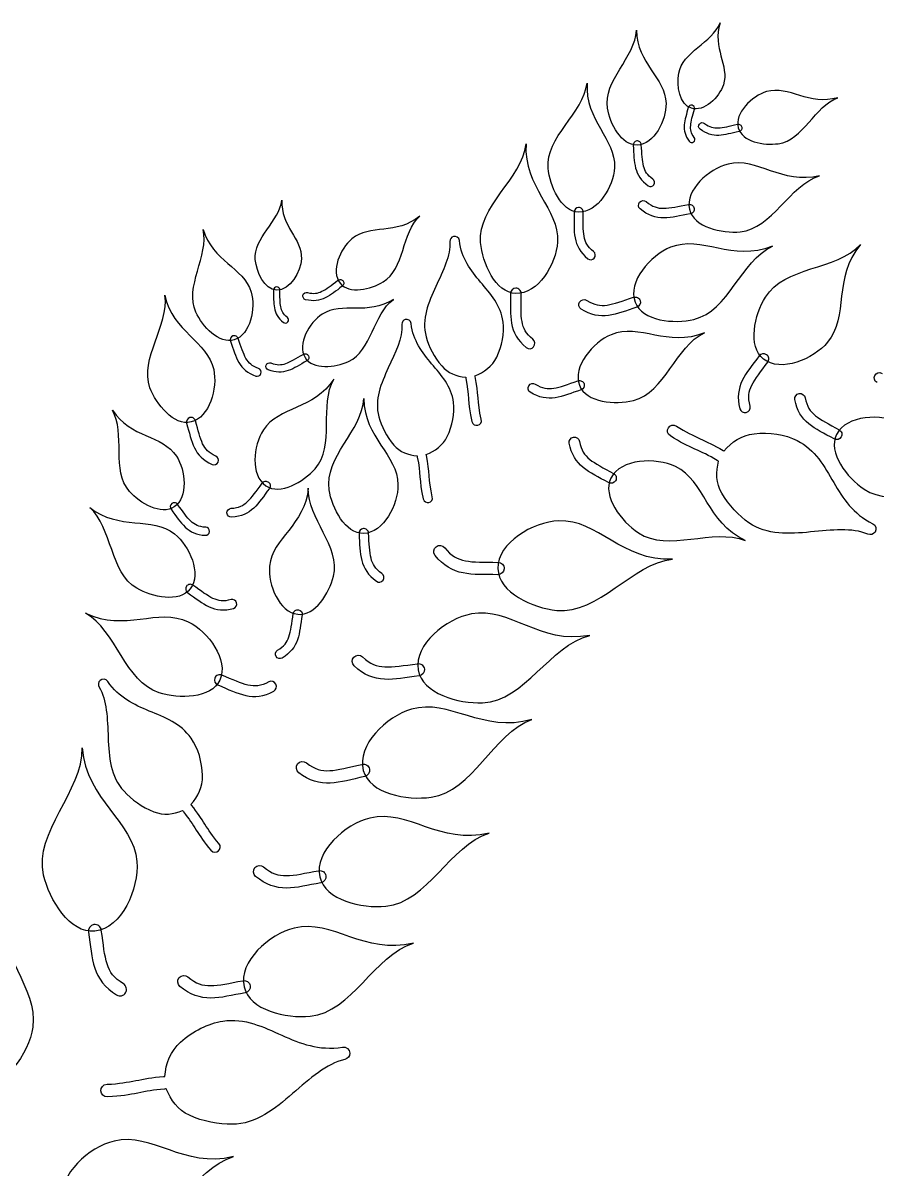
# Model space of a CAD drawing. Extents: x 5.1 to 86.3, y 5.1 to 86.3.
# Drawn here: x 56.97 to 63.67, y 64.34 to 73.33 of the extents above; entities that cross this region are included whole.
import ezdxf

# ---------------------------------------------------------------- set-up
doc = ezdxf.new("R2010")
doc.units = 0
doc.layers.add('View004', color=7, linetype='CONTINUOUS')

msp = doc.modelspace()

# ---------------------------------------------------------------- linework, layer by layer
at = {"layer": 'View004', "color": 1}
for p, q in [((62.211437, 72.656977), (62.211437, 72.656977)), ((62.21746, 72.681583), (62.21746, 72.681583)), ((62.578732, 72.503924), (62.578732, 72.503924)), ((62.607382, 72.510004), (62.607382, 72.510004)), ((61.784315, 72.40068), (61.784315, 72.40068)), ((61.78725, 72.368536), (61.78725, 72.368536)), ((61.327678, 71.879032), (61.327678, 71.879032)), ((61.328394, 71.842667), (61.328394, 71.842667)), ((62.196641, 71.865844), (62.196641, 71.865844)), ((62.233897, 71.872144), (62.233897, 71.872144)), ((60.346882, 71.651383), (60.346883, 71.651397)), ((59.458957, 71.284878), (59.458957, 71.284878)), ((59.48284, 71.301832), (59.48284, 71.301832)), ((58.961512, 71.257198), (58.961512, 71.257198)), ((58.962225, 71.231876), (58.962225, 71.231876)), ((60.835204, 71.246901), (60.835204, 71.246901)), ((60.835885, 71.204731), (60.835885, 71.204731)), ((61.771142, 71.136323), (61.771142, 71.136323)), ((61.810894, 71.148756), (61.810894, 71.148756)), ((59.969692, 71.000405), (59.969704, 71.000448)), ((58.618291, 70.871554), (58.618291, 70.871554)), ((58.629639, 70.841337), (58.629639, 70.841337)), ((59.183804, 70.702371), (59.183804, 70.702371)), ((59.209922, 70.716588), (59.209922, 70.716588)), ((62.7767, 70.690764), (62.7767, 70.690764)), ((62.801156, 70.725125), (62.801156, 70.725125)), ((61.334703, 70.484719), (61.334703, 70.484719)), ((61.370922, 70.496496), (61.370922, 70.496496)), ((58.280058, 70.232135), (58.280058, 70.232135)), ((58.290385, 70.19726), (58.290385, 70.19726)), ((63.349948, 70.100417), (63.349948, 70.100417)), ((63.386082, 70.079699), (63.386082, 70.079699)), ((61.581689, 69.757863), (61.581689, 69.757863)), ((58.876044, 69.697236), (58.876044, 69.697236)), ((58.897631, 69.725498), (58.897631, 69.725498)), ((61.617822, 69.737145), (61.617822, 69.737145)), ((58.139807, 69.55765), (58.139807, 69.55765)), ((58.159431, 69.532023), (58.159431, 69.532023)), ((59.641006, 69.361138), (59.641006, 69.361138)), ((59.644184, 69.323362), (59.644184, 69.323362)), ((63.650912, 69.333584), (63.650955, 69.3336)), ((60.695216, 69.048556), (60.695216, 69.048556)), ((60.744392, 69.047025), (60.744392, 69.047025)), ((58.254035, 68.908913), (58.254035, 68.908913)), ((58.284104, 68.88845), (58.284104, 68.88845)), ((59.126347, 68.689116), (59.126347, 68.689116)), ((59.13231, 68.724175), (59.13231, 68.724175)), ((60.070664, 68.254018), (60.070664, 68.254018)), ((60.119546, 68.259595), (60.119546, 68.259595)), ((57.577093, 68.169994), (57.577109, 68.170023)), ((58.476907, 68.189324), (58.476907, 68.189324)), ((58.516093, 68.17373), (58.516093, 68.17373)), ((59.640507, 67.465383), (59.640507, 67.465383)), ((59.688964, 67.475666), (59.688964, 67.475666)), ((59.299297, 66.631415), (59.299297, 66.631415)), ((59.347808, 66.639618), (59.347808, 66.639618)), ((57.529274, 66.25583), (57.529274, 66.25583)), ((57.537181, 66.204759), (57.537181, 66.204759)), ((58.705851, 65.768828), (58.705851, 65.768828)), ((58.754361, 65.77703), (58.754361, 65.77703)), ((59.533926, 65.247884), (59.533909, 65.247939))]:
    msp.add_line(p, q, dxfattribs=at)
for points in [[(61.553963, 72.658525), (61.519309, 72.872717), (61.771719, 73.055774), (61.781234, 73.268491)], [(61.781234, 73.268491), (61.785041, 73.006856), (62.009503, 72.897044), (62.013148, 72.69542)], [(62.112282, 72.931732), (62.141213, 73.099548), (62.37526, 73.17101), (62.436598, 73.326461)], [(62.436598, 73.326461), (62.372666, 73.131303), (62.511243, 72.992529), (62.462504, 72.841953)], [(62.211437, 72.656977), (62.118269, 72.685261), (62.095739, 72.835781), (62.112282, 72.931732)], [(61.089481, 72.187356), (61.067739, 72.43089), (61.366155, 72.616365), (61.393941, 72.854692)], [(61.393941, 72.854692), (61.377198, 72.56031), (61.620668, 72.418848), (61.608566, 72.191931)], [(62.462504, 72.841953), (62.430494, 72.743054), (62.310904, 72.62678), (62.211437, 72.656977)], [(63.360457, 72.740161), (63.132641, 72.673266), (62.977232, 72.838375), (62.801479, 72.787441)], [(62.801479, 72.787441), (62.686044, 72.753989), (62.547396, 72.619951), (62.578732, 72.503924)], [(62.892693, 72.379505), (63.087659, 72.406932), (63.178619, 72.674842), (63.360457, 72.740161)], [(61.78725, 72.368536), (61.663273, 72.364024), (61.573776, 72.536058), (61.553963, 72.658525)], [(62.013148, 72.69542), (62.015544, 72.562993), (61.91961, 72.373353), (61.78725, 72.368536)], [(62.187295, 72.663368), (62.173688, 72.610864), (62.159439, 72.568744), (62.156227, 72.52641)], [(62.21746, 72.681583), (62.204105, 72.68485), (62.190622, 72.676708), (62.187295, 72.663368)], [(62.206252, 72.522436), (62.2088, 72.555804), (62.221448, 72.596673), (62.235461, 72.650712)], [(62.232963, 72.669939), (62.229574, 72.67575), (62.223985, 72.679948), (62.21746, 72.681583)], [(62.235461, 72.650712), (62.237252, 72.657196), (62.236351, 72.664128), (62.232963, 72.669939)], [(62.279529, 72.493235), (62.266906, 72.503), (62.264588, 72.521149), (62.274354, 72.533773)], [(62.274354, 72.533773), (62.284119, 72.546396), (62.302268, 72.548713), (62.314892, 72.538948)], [(62.314892, 72.538948), (62.354533, 72.508176), (62.38442, 72.500986), (62.423069, 72.502748)], [(62.423069, 72.502748), (62.46172, 72.504498), (62.509401, 72.517652), (62.572352, 72.531911)], [(62.572352, 72.531911), (62.579909, 72.533749), (62.587888, 72.532459), (62.594481, 72.528336)], [(62.594481, 72.528336), (62.601075, 72.524212), (62.605726, 72.517603), (62.607382, 72.510004)], [(62.156227, 72.52641), (62.152979, 72.484087), (62.162962, 72.441499), (62.194184, 72.398599)], [(62.234651, 72.427947), (62.209109, 72.463041), (62.203694, 72.489071), (62.206252, 72.522436)], [(62.425871, 72.444796), (62.376845, 72.442557), (62.327987, 72.455618), (62.279529, 72.493235)], [(62.585253, 72.475797), (62.524092, 72.461952), (62.474908, 72.446992), (62.425871, 72.444796)], [(62.578732, 72.503924), (62.608083, 72.395246), (62.781219, 72.363823), (62.892693, 72.379505)], [(62.607382, 72.510004), (62.61068, 72.494454), (62.600788, 72.479164), (62.585253, 72.475797)], [(60.560274, 71.605396), (60.536066, 71.887874), (60.882855, 72.10171), (60.916056, 72.377946)], [(60.916056, 72.377946), (60.89543, 72.036667), (61.177161, 71.871634), (61.162193, 71.608564)], [(61.784315, 72.40068), (61.76687, 72.399085), (61.753996, 72.383689), (61.755514, 72.366237)], [(61.755514, 72.366237), (61.760867, 72.297336), (61.761144, 72.240682), (61.77481, 72.188341)], [(61.807818, 72.393071), (61.801328, 72.398669), (61.792854, 72.401412), (61.784315, 72.40068)], [(61.818793, 72.370939), (61.818265, 72.379493), (61.814308, 72.387473), (61.807818, 72.393071)], [(61.836733, 72.204275), (61.825982, 72.245536), (61.824293, 72.30002), (61.818793, 72.370939)], [(62.194184, 72.398599), (62.202288, 72.387425), (62.217917, 72.384936), (62.229091, 72.39304)], [(62.229091, 72.39304), (62.240266, 72.401144), (62.242755, 72.416772), (62.234651, 72.427947)], [(63.216936, 72.128411), (62.919699, 72.054406), (62.728238, 72.275564), (62.498965, 72.21934)], [(61.328394, 71.842667), (61.188682, 71.847556), (61.101911, 72.048112), (61.089481, 72.187356)], [(61.608566, 72.191931), (61.600619, 72.042892), (61.477553, 71.837447), (61.328394, 71.842667)], [(61.77481, 72.188341), (61.788428, 72.135999), (61.818098, 72.088819), (61.873489, 72.05006)], [(61.910093, 72.102185), (61.86478, 72.133891), (61.847472, 72.163012), (61.836733, 72.204275)], [(62.498965, 72.21934), (62.348378, 72.182414), (62.162474, 72.01708), (62.196641, 71.865844)], [(61.917853, 72.057821), (61.927961, 72.072215), (61.924486, 72.092077), (61.910093, 72.102185)], [(62.594654, 71.688628), (62.847431, 71.713521), (62.979049, 72.053972), (63.216936, 72.128411)], [(61.873489, 72.05006), (61.887883, 72.039953), (61.907745, 72.043427), (61.917853, 72.057821)], [(58.793805, 71.470532), (58.77723, 71.640015), (58.983973, 71.770944), (59.001923, 71.937093)], [(59.001923, 71.937093), (58.991994, 71.73197), (59.162392, 71.63488), (59.155298, 71.476771)], [(61.810403, 71.868116), (61.794655, 71.88138), (61.792642, 71.904899), (61.805906, 71.920646)], [(61.805906, 71.920646), (61.819171, 71.936394), (61.842689, 71.938407), (61.858437, 71.925143)], [(61.858437, 71.925143), (61.907882, 71.883352), (61.94602, 71.872481), (61.995932, 71.872678)], [(61.995932, 71.872678), (62.045846, 71.872861), (62.108012, 71.887258), (62.189919, 71.902261)], [(62.189919, 71.902261), (62.199758, 71.904223), (62.209973, 71.902134), (62.218251, 71.896465)], [(60.082667, 71.812028), (59.900127, 71.660193), (59.691943, 71.750041), (59.550852, 71.633523)], [(59.796512, 71.295317), (59.964569, 71.397887), (59.941701, 71.679892), (60.082667, 71.812028)], [(61.292538, 71.842632), (61.293019, 71.764759), (61.288779, 71.701057), (61.299934, 71.641129)], [(61.327678, 71.879032), (61.307942, 71.878641), (61.292234, 71.86237), (61.292538, 71.842632)], [(61.353484, 71.868591), (61.346639, 71.875405), (61.337335, 71.879169), (61.327678, 71.879032)], [(61.364041, 71.842833), (61.364135, 71.852491), (61.360328, 71.861778), (61.353484, 71.868591)], [(61.370815, 71.654062), (61.362046, 71.701304), (61.364525, 71.762679), (61.364041, 71.842833)], [(61.996435, 71.797829), (61.933122, 71.797574), (61.870846, 71.81703), (61.810403, 71.868116)], [(62.203538, 71.829239), (62.12396, 71.814674), (62.05976, 71.79803), (61.996435, 71.797829)], [(62.196641, 71.865844), (62.228643, 71.724186), (62.450125, 71.674394), (62.594654, 71.688628)], [(62.233897, 71.872144), (62.237313, 71.851923), (62.223743, 71.832745), (62.203538, 71.829239)], [(62.218251, 71.896465), (62.226529, 71.890796), (62.23217, 71.882027), (62.233897, 71.872144)], [(58.327845, 71.059138), (58.237669, 71.256489), (58.432546, 71.49989), (58.385351, 71.707523)], [(58.385351, 71.707523), (58.458355, 71.456251), (58.703892, 71.409847), (58.760837, 71.216397)], [(59.550852, 71.633523), (59.458182, 71.556995), (59.384137, 71.378932), (59.458957, 71.284878)], [(60.346883, 71.651397), (60.329593, 71.646837), (60.317935, 71.630649), (60.319136, 71.612796)], [(60.393287, 71.619775), (60.390551, 71.642179), (60.368709, 71.657045), (60.346882, 71.651383)], [(61.299934, 71.641129), (61.311034, 71.581202), (61.340593, 71.525788), (61.399738, 71.477774)], [(61.445068, 71.53342), (61.396684, 71.572698), (61.37957, 71.606821), (61.370815, 71.654062)], [(62.846396, 71.575171), (62.532777, 71.450041), (62.290697, 71.663058), (62.04866, 71.567477)], [(60.319136, 71.612796), (60.326204, 71.502388), (60.26722, 71.383936), (60.209461, 71.25978)], [(60.559736, 71.293926), (60.483006, 71.385443), (60.410834, 71.477981), (60.393287, 71.619775)], [(60.835885, 71.204731), (60.673903, 71.210976), (60.574114, 71.443886), (60.560274, 71.605396)], [(61.162193, 71.608564), (61.152365, 71.43578), (61.008819, 71.198064), (60.835885, 71.204731)], [(62.04866, 71.567477), (61.88969, 71.504702), (61.711284, 71.296414), (61.771142, 71.136323)], [(62.232273, 71.002085), (62.504651, 71.066948), (62.597665, 71.458412), (62.846396, 71.575171)], [(62.792334, 71.176819), (62.940332, 71.418637), (63.346374, 71.385205), (63.5369, 71.587958)], [(63.5369, 71.587958), (63.317934, 71.325373), (63.446943, 71.025431), (63.278907, 70.82247)], [(58.962225, 71.231876), (58.864893, 71.23446), (58.803281, 71.373627), (58.793805, 71.470532)], [(59.155298, 71.476771), (59.15064, 71.372925), (59.066138, 71.229118), (58.962225, 71.231876)], [(61.399738, 71.477774), (61.415104, 71.465256), (61.437709, 71.467565), (61.450226, 71.482932)], [(61.450226, 71.482932), (61.462744, 71.498298), (61.460434, 71.520902), (61.445068, 71.53342)], [(59.316552, 71.222004), (59.351332, 71.238954), (59.389874, 71.269956), (59.441991, 71.308033)], [(59.441991, 71.308033), (59.448198, 71.312719), (59.456033, 71.314703), (59.463722, 71.313536)], [(59.458957, 71.284878), (59.529039, 71.196782), (59.700422, 71.236671), (59.796512, 71.295317)], [(59.463722, 71.313536), (59.471411, 71.312369), (59.478303, 71.308149), (59.48284, 71.301832)], [(59.48284, 71.301832), (59.49204, 71.288869), (59.489031, 71.270908), (59.476108, 71.261651)], [(60.736499, 70.981286), (60.719848, 71.112229), (60.636465, 71.202409), (60.559736, 71.293926)], [(57.968671, 70.466315), (57.88317, 70.69538), (58.121766, 70.953304), (58.085403, 71.190474)], [(58.085403, 71.190474), (58.147269, 70.90218), (58.419522, 70.830295), (58.467985, 70.608283)], [(58.760837, 71.216397), (58.79824, 71.08934), (58.755991, 70.881058), (58.629639, 70.841337)], [(58.937253, 71.231641), (58.938046, 71.177408), (58.935467, 71.133018), (58.943589, 71.091346)], [(58.961512, 71.257198), (58.947769, 71.25681), (58.936925, 71.245386), (58.937253, 71.231641)], [(58.979546, 71.250079), (58.974739, 71.254784), (58.968237, 71.257351), (58.961512, 71.257198)], [(58.98705, 71.232202), (58.987059, 71.238928), (58.984353, 71.245374), (58.979546, 71.250079)], [(58.992878, 71.100771), (58.986493, 71.133621), (58.987859, 71.17638), (58.98705, 71.232202)], [(59.188583, 71.156291), (59.173121, 71.160243), (59.163789, 71.175981), (59.167741, 71.191444)], [(59.167741, 71.191444), (59.171692, 71.206906), (59.18743, 71.216238), (59.202893, 71.212287)], [(59.202893, 71.212287), (59.251492, 71.199779), (59.281778, 71.205045), (59.316552, 71.222004)], [(59.476108, 71.261651), (59.425469, 71.224664), (59.386265, 71.191409), (59.342129, 71.169927)], [(60.209461, 71.25978), (60.151709, 71.135623), (60.095074, 71.003509), (60.133137, 70.865437)], [(60.794308, 71.204839), (60.794545, 71.114539), (60.789366, 71.040693), (60.802053, 70.971157)], [(60.835204, 71.246901), (60.812317, 71.246529), (60.794036, 71.227727), (60.794308, 71.204839)], [(60.865083, 71.234689), (60.857175, 71.242617), (60.846402, 71.24702), (60.835204, 71.246901)], [(60.877219, 71.204778), (60.877368, 71.215976), (60.872992, 71.22676), (60.865083, 71.234689)], [(60.884296, 70.985862), (60.874323, 71.040677), (60.877451, 71.111833), (60.877219, 71.204778)], [(58.943589, 71.091346), (58.951672, 71.049675), (58.972584, 71.011256), (59.014059, 70.978164)], [(59.045302, 71.017185), (59.011374, 71.044256), (58.999254, 71.067921), (58.992878, 71.100771)], [(59.342129, 71.169927), (59.29802, 71.14841), (59.247993, 71.141002), (59.188583, 71.156291)], [(59.876045, 71.158749), (59.673742, 71.027646), (59.474676, 71.143283), (59.31841, 71.042797)], [(59.525366, 70.672267), (59.707139, 70.755446), (59.718027, 71.042502), (59.876045, 71.158749)], [(61.348946, 71.081238), (61.32977, 71.093379), (61.324066, 71.118766), (61.336206, 71.137943)], [(61.336206, 71.137943), (61.348346, 71.157119), (61.373734, 71.162823), (61.39291, 71.150683)], [(61.39291, 71.150683), (61.453144, 71.112407), (61.49642, 71.106218), (61.550905, 71.113873)], [(61.550905, 71.113873), (61.605395, 71.121512), (61.671148, 71.146502), (61.758372, 71.175096)], [(61.78413, 71.09737), (61.699385, 71.069601), (61.631745, 71.041854), (61.56261, 71.032196)], [(61.758372, 71.175096), (61.768826, 71.178706), (61.780295, 71.177946), (61.790181, 71.172988)], [(61.771142, 71.136323), (61.827208, 70.986371), (62.076537, 70.964997), (62.232273, 71.002085)], [(61.810894, 71.148756), (61.81764, 71.12718), (61.805676, 71.10421), (61.78413, 71.09737)], [(61.790181, 71.172988), (61.800067, 71.16803), (61.807535, 71.159294), (61.810894, 71.148756)], [(62.7767, 70.690764), (62.649967, 70.791837), (62.707712, 71.038557), (62.792334, 71.176819)], [(58.629639, 70.841337), (58.51129, 70.804132), (58.379404, 70.946299), (58.327845, 71.059138)], [(59.049191, 70.982053), (59.057819, 70.992829), (59.056077, 71.008558), (59.045302, 71.017185)], [(59.31841, 71.042797), (59.215774, 70.976799), (59.119694, 70.806196), (59.183804, 70.702371)], [(59.969704, 71.000448), (59.952939, 70.99604), (59.941637, 70.98033), (59.9428, 70.963018)], [(60.014692, 70.969754), (60.012032, 70.991475), (59.990866, 71.005892), (59.969692, 71.000405)], [(61.56261, 71.032196), (61.493496, 71.022481), (61.422578, 71.03445), (61.348946, 71.081238)], [(59.014059, 70.978164), (59.024834, 70.969536), (59.040564, 70.971277), (59.049191, 70.982053)], [(59.9428, 70.963018), (59.94964, 70.855966), (59.892458, 70.741116), (59.83646, 70.620735)], [(60.176079, 70.653814), (60.101683, 70.742548), (60.031706, 70.832272), (60.014692, 70.969754)], [(60.686134, 70.70603), (60.728603, 70.792901), (60.747512, 70.894822), (60.736499, 70.981286)], [(60.802053, 70.971157), (60.814679, 70.901624), (60.848724, 70.837247), (60.917108, 70.781329)], [(60.969899, 70.845666), (60.913958, 70.89141), (60.894254, 70.931048), (60.884296, 70.985862)], [(62.313322, 70.897021), (62.02786, 70.779388), (61.80433, 70.971667), (61.584013, 70.881787)], [(58.618291, 70.871554), (58.601892, 70.865393), (58.593558, 70.847136), (58.599647, 70.83071)], [(58.599647, 70.83071), (58.623067, 70.765691), (58.638348, 70.711136), (58.665395, 70.664288)], [(58.64297, 70.870446), (58.635229, 70.874124), (58.626331, 70.874523), (58.618291, 70.871554)], [(58.659417, 70.852013), (58.656641, 70.860122), (58.650711, 70.866767), (58.64297, 70.870446)], [(58.720882, 70.696061), (58.699581, 70.732999), (58.683514, 70.785087), (58.659417, 70.852013)], [(60.133137, 70.865437), (60.15406, 70.789544), (60.196225, 70.703876), (60.254722, 70.636584)], [(60.975672, 70.787102), (60.99025, 70.804868), (60.987665, 70.831089), (60.969899, 70.845666)], [(61.584013, 70.881787), (61.439308, 70.822756), (61.278328, 70.630479), (61.334703, 70.484719)], [(61.757706, 70.366723), (62.006081, 70.428828), (62.087102, 70.787709), (62.313322, 70.897021)], [(63.278907, 70.82247), (63.168542, 70.689163), (62.912002, 70.582856), (62.7767, 70.690764)], [(59.169487, 70.727756), (59.176308, 70.731733), (59.184445, 70.732791), (59.192057, 70.730688)], [(59.192057, 70.730688), (59.199668, 70.728586), (59.206109, 70.723503), (59.209922, 70.716588)], [(60.917108, 70.781329), (60.934875, 70.766751), (60.961095, 70.769336), (60.975672, 70.787102)], [(62.801156, 70.725125), (62.782505, 70.738395), (62.756636, 70.734094), (62.743284, 70.715503)], [(58.665395, 70.664288), (58.692397, 70.617426), (58.733509, 70.579795), (58.797191, 70.557101)], [(58.818673, 70.617061), (58.766578, 70.635626), (58.742172, 70.65912), (58.720882, 70.696061)], [(58.89575, 70.605277), (58.880637, 70.611122), (58.873123, 70.628112), (58.878968, 70.643225)], [(58.878968, 70.643225), (58.884813, 70.658338), (58.901803, 70.665851), (58.916916, 70.660006)], [(58.916916, 70.660006), (58.964406, 70.641548), (58.995572, 70.643211), (59.03267, 70.656123)], [(59.03267, 70.656123), (59.069774, 70.669026), (59.112362, 70.695641), (59.169487, 70.727756)], [(59.198299, 70.67689), (59.142795, 70.645696), (59.099269, 70.616889), (59.052188, 70.600543)], [(59.183804, 70.702371), (59.243854, 70.605121), (59.421435, 70.624708), (59.525366, 70.672267)], [(59.209922, 70.716588), (59.217637, 70.702412), (59.212441, 70.684667), (59.198299, 70.67689)], [(60.347469, 70.35068), (60.331319, 70.477641), (60.250476, 70.565079), (60.176079, 70.653814)], [(60.515505, 70.559581), (60.586861, 70.586888), (60.65072, 70.63359), (60.686134, 70.70603)], [(62.743284, 70.715503), (62.689933, 70.642649), (62.641976, 70.586255), (62.610963, 70.522738)], [(62.685908, 70.485815), (62.710378, 70.535868), (62.755088, 70.591312), (62.810012, 70.666293)], [(62.817975, 70.697574), (62.816308, 70.708648), (62.810244, 70.718581), (62.801156, 70.725125)], [(62.810012, 70.666293), (62.816771, 70.675222), (62.819642, 70.6865), (62.817975, 70.697574)], [(58.467985, 70.608283), (58.499818, 70.462467), (58.435595, 70.231754), (58.290385, 70.19726)], [(58.797191, 70.557101), (58.813749, 70.551169), (58.83198, 70.559783), (58.837912, 70.57634)], [(58.837912, 70.57634), (58.843844, 70.592898), (58.83523, 70.611129), (58.818673, 70.617061)], [(59.052188, 70.600543), (59.00513, 70.58416), (58.953803, 70.582713), (58.89575, 70.605277)], [(59.83646, 70.620735), (59.780463, 70.500353), (59.725551, 70.372256), (59.762459, 70.238383)], [(60.254722, 70.636584), (60.303354, 70.58064), (60.372042, 70.554507), (60.443085, 70.548403)], [(60.517025, 70.553121), (60.51671, 70.555325), (60.516189, 70.557453), (60.515505, 70.559581)], [(60.565042, 70.218241), (60.531951, 70.358965), (60.545905, 70.417957), (60.517025, 70.553121)], [(63.6679, 70.506128), (63.617808, 70.53114), (63.657298, 70.605969), (63.706219, 70.578739)], [(58.290385, 70.19726), (58.154372, 70.164951), (58.017556, 70.335342), (57.968671, 70.466315)], [(59.409422, 70.533156), (59.252439, 70.291344), (58.978671, 70.320548), (58.857031, 70.134617)], [(59.263707, 69.83092), (59.421641, 70.010388), (59.293552, 70.329161), (59.409422, 70.533156)], [(60.443085, 70.548403), (60.443027, 70.544907), (60.443259, 70.541411), (60.444073, 70.53796)], [(60.444073, 70.53796), (60.470954, 70.412356), (60.457167, 70.351042), (60.492333, 70.201445)], [(60.949246, 70.430015), (60.931587, 70.440918), (60.926111, 70.464072), (60.937014, 70.48173)], [(60.937014, 70.48173), (60.947917, 70.499388), (60.971071, 70.504865), (60.988729, 70.493962)], [(60.988729, 70.493962), (61.044196, 70.459584), (61.083827, 70.45437), (61.133566, 70.461929)], [(61.133566, 70.461929), (61.183309, 70.469474), (61.243172, 70.492999), (61.322629, 70.520039)], [(61.322629, 70.520039), (61.33215, 70.523448), (61.342644, 70.522871), (61.351734, 70.518439)], [(61.334703, 70.484719), (61.387507, 70.348191), (61.615694, 70.331212), (61.757706, 70.366723)], [(61.370922, 70.496496), (61.377311, 70.476838), (61.366609, 70.455713), (61.346979, 70.449237)], [(61.351734, 70.518439), (61.360824, 70.514008), (61.367742, 70.506096), (61.370922, 70.496496)], [(62.610963, 70.522738), (62.5799, 70.459261), (62.569144, 70.387235), (62.591054, 70.301659)], [(62.671712, 70.322165), (62.653789, 70.39217), (62.661425, 70.435771), (62.685908, 70.485815)], [(59.372616, 69.665892), (59.333703, 69.917743), (59.631679, 70.130631), (59.64463, 70.380381)], [(59.64463, 70.380381), (59.646917, 70.073067), (59.909624, 69.942223), (59.912222, 69.705391)], [(61.145108, 70.387371), (61.082015, 70.377777), (61.01705, 70.387992), (60.949246, 70.430015)], [(61.346979, 70.449237), (61.269779, 70.422977), (61.20822, 70.396911), (61.145108, 70.387371)], [(63.022659, 70.372749), (63.018536, 70.395068), (63.033287, 70.416503), (63.055605, 70.420626)], [(63.131858, 70.182663), (63.077768, 70.226769), (63.038362, 70.286934), (63.022659, 70.372749)], [(63.055605, 70.420626), (63.077924, 70.424749), (63.09936, 70.409999), (63.103483, 70.38768)], [(63.103483, 70.38768), (63.116328, 70.317479), (63.141192, 70.281523), (63.18383, 70.246748)], [(57.807442, 69.652939), (57.663907, 69.815655), (57.779818, 70.105112), (57.674435, 70.290135)], [(57.674435, 70.290135), (57.817174, 70.070834), (58.065616, 70.097634), (58.176217, 69.929013)], [(60.298631, 70.083793), (60.339808, 70.168023), (60.358139, 70.266845), (60.347469, 70.35068)], [(62.591054, 70.301659), (62.596717, 70.279386), (62.619363, 70.265921), (62.641636, 70.271583)], [(62.641636, 70.271583), (62.663909, 70.277246), (62.677375, 70.299892), (62.671712, 70.322165)], [(58.280058, 70.232135), (58.261131, 70.226528), (58.250297, 70.206677), (58.25582, 70.187725)], [(58.307708, 70.228907), (58.299302, 70.233663), (58.289333, 70.234827), (58.280058, 70.232135)], [(58.324714, 70.206867), (58.322245, 70.216204), (58.316113, 70.22415), (58.307708, 70.228907)], [(58.381269, 70.02664), (58.360295, 70.069869), (58.346421, 70.129707), (58.324714, 70.206867)], [(59.762459, 70.238383), (59.782743, 70.164799), (59.823624, 70.081733), (59.880346, 70.016488)], [(60.492333, 70.201445), (60.502669, 70.151612), (60.577608, 70.168925), (60.565042, 70.218241)], [(62.046898, 70.087757), (61.993934, 70.119798), (62.044162, 70.198734), (62.095622, 70.164347)], [(63.18383, 70.246748), (63.22646, 70.21196), (63.289473, 70.180698), (63.369719, 70.136132)], [(63.854852, 70.189766), (63.700776, 70.263747), (63.426733, 70.253114), (63.349948, 70.100417)], [(58.25582, 70.187725), (58.27692, 70.112763), (58.289712, 70.050216), (58.31635, 69.995386)], [(58.857031, 70.134617), (58.777135, 70.0125), (58.755407, 69.779351), (58.876044, 69.697236)], [(62.095622, 70.164347), (62.243616, 70.069389), (62.316926, 70.061492), (62.460249, 69.973613)], [(62.467013, 69.969281), (62.527236, 70.04006), (62.606672, 70.094379), (62.7041, 70.105651)], [(62.7041, 70.105651), (62.820937, 70.119164), (62.945492, 70.099571), (63.0402, 70.051911)], [(63.330195, 70.06442), (63.252238, 70.107729), (63.18592, 70.138501), (63.131858, 70.182663)], [(63.369719, 70.136132), (63.379472, 70.130915), (63.386707, 70.121984), (63.389786, 70.111362)], [(63.389786, 70.111362), (63.392866, 70.100739), (63.391531, 70.089324), (63.386082, 70.079699)], [(58.484838, 69.929988), (58.427775, 69.95504), (58.402231, 69.983408), (58.381269, 70.02664)], [(59.880346, 70.016488), (59.927504, 69.962246), (59.994099, 69.936906), (60.062982, 69.930987)], [(60.133191, 69.941797), (60.202374, 69.968276), (60.264294, 70.013556), (60.298631, 70.083793)], [(61.254399, 70.030195), (61.250276, 70.052514), (61.265027, 70.073949), (61.287346, 70.078072)], [(61.363598, 69.840109), (61.309508, 69.884215), (61.270102, 69.94438), (61.254399, 70.030195)], [(61.287346, 70.078072), (61.309665, 70.082195), (61.3311, 70.067444), (61.335223, 70.045125)], [(61.335223, 70.045125), (61.348068, 69.974925), (61.372932, 69.938969), (61.41557, 69.904194)], [(62.413304, 69.896085), (62.280135, 69.977794), (62.20423, 69.986827), (62.046898, 70.087757)], [(63.0402, 70.051911), (63.183632, 69.979764), (63.253284, 69.847602), (63.327163, 69.722526)], [(63.349948, 70.100417), (63.278026, 69.957392), (63.431759, 69.759939), (63.564791, 69.670877)], [(63.386082, 70.079699), (63.374836, 70.06009), (63.349854, 70.05326), (63.330195, 70.06442)], [(58.176217, 69.929013), (58.248862, 69.818264), (58.268833, 69.606681), (58.159431, 69.532023)], [(58.31635, 69.995386), (58.342934, 69.940543), (58.38612, 69.894943), (58.455875, 69.864319)], [(58.503191, 69.882672), (58.511189, 69.900806), (58.502972, 69.92199), (58.484838, 69.929988)], [(60.062982, 69.930987), (60.062926, 69.927567), (60.063152, 69.924147), (60.063894, 69.920864)], [(60.134635, 69.935565), (60.134329, 69.937693), (60.133875, 69.939821), (60.133191, 69.941797)], [(60.181192, 69.610867), (60.149113, 69.747312), (60.162633, 69.804511), (60.134635, 69.935565)], [(62.460249, 69.973613), (62.462681, 69.972321), (62.464885, 69.970877), (62.467013, 69.969281)], [(58.455875, 69.864319), (58.474009, 69.856321), (58.495193, 69.864538), (58.503191, 69.882672)], [(60.063894, 69.920864), (60.089954, 69.79908), (60.076594, 69.739629), (60.110687, 69.594581)], [(61.561935, 69.721865), (61.483978, 69.765174), (61.41766, 69.795947), (61.363598, 69.840109)], [(61.41557, 69.904194), (61.4582, 69.869406), (61.521213, 69.838144), (61.60146, 69.793577)], [(62.086592, 69.847212), (61.932517, 69.921193), (61.658474, 69.910559), (61.581689, 69.757863)], [(62.634285, 69.267149), (62.32938, 69.412224), (62.321179, 69.734578), (62.086592, 69.847212)], [(62.449716, 69.639005), (62.405256, 69.717449), (62.403105, 69.806811), (62.424886, 69.890765)], [(62.424886, 69.890765), (62.420858, 69.892133), (62.416906, 69.893805), (62.413304, 69.896085)], [(58.876044, 69.697236), (58.989039, 69.620323), (59.173406, 69.728306), (59.263707, 69.83092)], [(61.581689, 69.757863), (61.509767, 69.614837), (61.6635, 69.417384), (61.796531, 69.328323)], [(61.60146, 69.793577), (61.611212, 69.78836), (61.618447, 69.77943), (61.621527, 69.768807)], [(61.621527, 69.768807), (61.624607, 69.758185), (61.623271, 69.74677), (61.617822, 69.737145)], [(58.159431, 69.532023), (58.056958, 69.462094), (57.889509, 69.559902), (57.807442, 69.652939)], [(58.733559, 69.573037), (58.767784, 69.60522), (58.801311, 69.65505), (58.848031, 69.717976)], [(58.904298, 69.67648), (58.858899, 69.615351), (58.825416, 69.562669), (58.781975, 69.521861)], [(58.848031, 69.717976), (58.85354, 69.725645), (58.861911, 69.730768), (58.871247, 69.732183)], [(58.871247, 69.732183), (58.880583, 69.733599), (58.890096, 69.731189), (58.897631, 69.725498)], [(58.897631, 69.725498), (58.912968, 69.71378), (58.915948, 69.691868), (58.904298, 69.67648)], [(59.209639, 69.677203), (59.183164, 69.390121), (58.927236, 69.288619), (58.906051, 69.067446)], [(59.407322, 68.987791), (59.463641, 69.220127), (59.201966, 69.442723), (59.209639, 69.677203)], [(59.644184, 69.323362), (59.498539, 69.319097), (59.394863, 69.521893), (59.372616, 69.665892)], [(59.912222, 69.705391), (59.913932, 69.54984), (59.799678, 69.327915), (59.644184, 69.323362)], [(61.617822, 69.737145), (61.606576, 69.717535), (61.581594, 69.710705), (61.561935, 69.721865)], [(63.327163, 69.722526), (63.401043, 69.59745), (63.477938, 69.477187), (63.633455, 69.399621)], [(63.564791, 69.670877), (63.797457, 69.515109), (64.147871, 69.712859), (64.402545, 69.609703)], [(58.163747, 69.563747), (58.155272, 69.565022), (58.14664, 69.562824), (58.139807, 69.55765)], [(58.184833, 69.550877), (58.179825, 69.557831), (58.172222, 69.562472), (58.163747, 69.563747)], [(58.605262, 69.520832), (58.666122, 69.523833), (58.699344, 69.540847), (58.733559, 69.573037)], [(60.110687, 69.594581), (60.120712, 69.546267), (60.193371, 69.563048), (60.181192, 69.610867)], [(62.662937, 69.406848), (62.584369, 69.461584), (62.503195, 69.54465), (62.449716, 69.639005)], [(57.864737, 68.893124), (57.653557, 69.016349), (57.675027, 69.367051), (57.496759, 69.527652)], [(57.496759, 69.527652), (57.72713, 69.343613), (57.983407, 69.46028), (58.161447, 69.319074)], [(58.139807, 69.55765), (58.1259, 69.546998), (58.123219, 69.527109), (58.13381, 69.513154)], [(58.13381, 69.513154), (58.17508, 69.457723), (58.205525, 69.409944), (58.244997, 69.372953)], [(58.288885, 69.419453), (58.257787, 69.448625), (58.227304, 69.493815), (58.184833, 69.550877)], [(58.572007, 69.484002), (58.571019, 69.503356), (58.585908, 69.519845), (58.605262, 69.520832)], [(58.608837, 69.450747), (58.589483, 69.44976), (58.572994, 69.464649), (58.572007, 69.484002)], [(58.781975, 69.521861), (58.738577, 69.481024), (58.683233, 69.454416), (58.608837, 69.450747)], [(58.405384, 69.372209), (58.350144, 69.374868), (58.319973, 69.390274), (58.288885, 69.419453)], [(61.171955, 69.422107), (60.970246, 69.413663), (60.690463, 69.250385), (60.695216, 69.048556)], [(62.065068, 69.121561), (61.666637, 69.103468), (61.479064, 69.434967), (61.171955, 69.422107)], [(63.146134, 69.334633), (62.98034, 69.318688), (62.805874, 69.307258), (62.662937, 69.406848)], [(63.633455, 69.399621), (63.658049, 69.38743), (63.666242, 69.356339), (63.650912, 69.333584)], [(58.161447, 69.319074), (58.278386, 69.226331), (58.374693, 69.007064), (58.284104, 68.88845)], [(58.244997, 69.372953), (58.284429, 69.335936), (58.334688, 69.311846), (58.402215, 69.308595)], [(58.402215, 69.308595), (58.419781, 69.30772), (58.434731, 69.321251), (58.435606, 69.338818)], [(58.435606, 69.338818), (58.436481, 69.356384), (58.42295, 69.371334), (58.405384, 69.372209)], [(59.641006, 69.361138), (59.620503, 69.35941), (59.605254, 69.341436), (59.606892, 69.320926)], [(59.606892, 69.320926), (59.612604, 69.23996), (59.612456, 69.173419), (59.62807, 69.111833)], [(59.668545, 69.352006), (59.66097, 69.358635), (59.651041, 69.361927), (59.641006, 69.361138)], [(59.68125, 69.325921), (59.680701, 69.335972), (59.676121, 69.345377), (59.668545, 69.352006)], [(59.700929, 69.130029), (59.688647, 69.178579), (59.687118, 69.242583), (59.68125, 69.325921)], [(61.796531, 69.328323), (62.029197, 69.172555), (62.379611, 69.370305), (62.634285, 69.267149)], [(63.595445, 69.317412), (63.471673, 69.370232), (63.311928, 69.350578), (63.146134, 69.334633)], [(63.650955, 69.3336), (63.638719, 69.31561), (63.61544, 69.308801), (63.595445, 69.317412)], [(60.202775, 69.150697), (60.186082, 69.171675), (60.189555, 69.202213), (60.210533, 69.218906)], [(60.210533, 69.218906), (60.231511, 69.235599), (60.262049, 69.232126), (60.278742, 69.211148)], [(60.278742, 69.211148), (60.33112, 69.145098), (60.377009, 69.121423), (60.440771, 69.10885)], [(59.786236, 69.009515), (59.733282, 69.047131), (59.713198, 69.081478), (59.700929, 69.130029)], [(60.422182, 69.013178), (60.341298, 69.029119), (60.266804, 69.069956), (60.202775, 69.150697)], [(61.157739, 68.720077), (61.4868, 68.686904), (61.742283, 69.087664), (62.065068, 69.121561)], [(58.906051, 69.067446), (58.892135, 68.922179), (58.981359, 68.705686), (59.126347, 68.689116)], [(59.62807, 69.111833), (59.643627, 69.050244), (59.67808, 68.994585), (59.742812, 68.948602)], [(60.440771, 69.10885), (60.504533, 69.096259), (60.587586, 69.098663), (60.695993, 69.096768)], [(60.744392, 69.047025), (60.743558, 69.020336), (60.721307, 68.999342), (60.694615, 69.000058)], [(60.695216, 69.048556), (60.699669, 68.85951), (60.969593, 68.739043), (61.157739, 68.720077)], [(60.695993, 69.096768), (60.709057, 69.096746), (60.721559, 69.091454), (60.730669, 69.08209)], [(60.730669, 69.08209), (60.739779, 69.072727), (60.744727, 69.060085), (60.744392, 69.047025)], [(59.126347, 68.689116), (59.262151, 68.673595), (59.375122, 68.854948), (59.407322, 68.987791)], [(59.742812, 68.948602), (59.759632, 68.936611), (59.782989, 68.940526), (59.79498, 68.957346)], [(59.79498, 68.957346), (59.806972, 68.974167), (59.803057, 68.997524), (59.786236, 69.009515)], [(60.694615, 69.000058), (60.589293, 69.001913), (60.503067, 68.997163), (60.422182, 69.013178)], [(58.284104, 68.88845), (58.199253, 68.777348), (57.985482, 68.822667), (57.864737, 68.893124)], [(58.254035, 68.908913), (58.24293, 68.892592), (58.247107, 68.870366), (58.263379, 68.85919)], [(58.277485, 68.923914), (58.267967, 68.922276), (58.259512, 68.916868), (58.254035, 68.908913)], [(58.263379, 68.85919), (58.327162, 68.814509), (58.376654, 68.774182), (58.431981, 68.748592)], [(58.3046, 68.917615), (58.296779, 68.923281), (58.287003, 68.925552), (58.277485, 68.923914)], [(58.462459, 68.81388), (58.418859, 68.834072), (58.370245, 68.871617), (58.3046, 68.917615)], [(58.603817, 68.804605), (58.543783, 68.787883), (58.506051, 68.793677), (58.462459, 68.81388)], [(58.647975, 68.77959), (58.642689, 68.798691), (58.622919, 68.809891), (58.603817, 68.804605)], [(58.622959, 68.735432), (58.642061, 68.740718), (58.653261, 68.760488), (58.647975, 68.77959)], [(57.463996, 68.699042), (57.771079, 68.548721), (58.031789, 68.745288), (58.268858, 68.630275)], [(58.040237, 68.073455), (57.770185, 68.159773), (57.706205, 68.562134), (57.463996, 68.699042)], [(58.431981, 68.748592), (58.487275, 68.72296), (58.549571, 68.714991), (58.622959, 68.735432)], [(59.057993, 68.512891), (59.073319, 68.557301), (59.079817, 68.617007), (59.091902, 68.694443)], [(59.091902, 68.694443), (59.093211, 68.703795), (59.098238, 68.712223), (59.105844, 68.71782)], [(59.105844, 68.71782), (59.11345, 68.723416), (59.122992, 68.725708), (59.13231, 68.724175)], [(59.161013, 68.683886), (59.149262, 68.608655), (59.14413, 68.546444), (59.124658, 68.490112)], [(59.13231, 68.724175), (59.151337, 68.720937), (59.164168, 68.702927), (59.161013, 68.683886)], [(60.488545, 68.692419), (60.290162, 68.654973), (60.036852, 68.453051), (60.070664, 68.254018)], [(61.415666, 68.523821), (61.024009, 68.448455), (60.790589, 68.749436), (60.488545, 68.692419)], [(58.268858, 68.630275), (58.424566, 68.554737), (58.588771, 68.330793), (58.516093, 68.17373)], [(58.968709, 68.406996), (59.021186, 68.437964), (59.04268, 68.468479), (59.057993, 68.512891)], [(59.124658, 68.490112), (59.105239, 68.433774), (59.068626, 68.384475), (59.004476, 68.346619)], [(60.575725, 67.995678), (60.90613, 68.010309), (61.101144, 68.443726), (61.415666, 68.523821)], [(58.956404, 68.358924), (58.946527, 68.375596), (58.952036, 68.397119), (58.968709, 68.406996)], [(59.004476, 68.346619), (58.987803, 68.336742), (58.966281, 68.342251), (58.956404, 68.358924)], [(59.56864, 68.284071), (59.549096, 68.302421), (59.548129, 68.333141), (59.56648, 68.352685)], [(59.56648, 68.352685), (59.58483, 68.372229), (59.61555, 68.373197), (59.635094, 68.354846)], [(59.635094, 68.354846), (59.696451, 68.297041), (59.745275, 68.280231), (59.810183, 68.276985)], [(58.531951, 68.211902), (58.521672, 68.216347), (58.510034, 68.216456), (58.499673, 68.212206)], [(59.805586, 68.179632), (59.723249, 68.183742), (59.643644, 68.213408), (59.56864, 68.284071)], [(59.810183, 68.276985), (59.875095, 68.273721), (59.956932, 68.288078), (60.06448, 68.301838)], [(60.06448, 68.301838), (60.07741, 68.3037), (60.090545, 68.300266), (60.10091, 68.292314)], [(60.070664, 68.254018), (60.102335, 68.06759), (60.386811, 67.987311), (60.575725, 67.995678)], [(60.119546, 68.259595), (60.12257, 68.233065), (60.10358, 68.209081), (60.077063, 68.20594)], [(60.10091, 68.292314), (60.111275, 68.284363), (60.117994, 68.272566), (60.119546, 68.259595)], [(57.577109, 68.170023), (57.562654, 68.156913), (57.5595, 68.135382), (57.569661, 68.118692)], [(57.637931, 68.162698), (57.624038, 68.183028), (57.595394, 68.18644), (57.577093, 68.169994)], [(57.962945, 67.930779), (57.842625, 67.98084), (57.726206, 68.034188), (57.637931, 68.162698)], [(58.516093, 68.17373), (58.448018, 68.026615), (58.194644, 68.0241), (58.040237, 68.073455)], [(58.476907, 68.189324), (58.468446, 68.168055), (58.478769, 68.143948), (58.5, 68.135394)], [(58.499673, 68.212206), (58.489312, 68.207956), (58.481104, 68.199706), (58.476907, 68.189324)], [(58.5, 68.135394), (58.583442, 68.100877), (58.649614, 68.067689), (58.71868, 68.052652)], [(58.736743, 68.134223), (58.68231, 68.146103), (58.617832, 68.176362), (58.531951, 68.211902)], [(58.899081, 68.159308), (58.835337, 68.125268), (58.79117, 68.122328), (58.736743, 68.134223)], [(58.955359, 68.142109), (58.944568, 68.162399), (58.919371, 68.1701), (58.899081, 68.159308)], [(58.93816, 68.08583), (58.95845, 68.096622), (58.966151, 68.121819), (58.955359, 68.142109)], [(60.077063, 68.20594), (59.972575, 68.192586), (59.887935, 68.17545), (59.805586, 68.179632)], [(57.569661, 68.118692), (57.631996, 68.015305), (57.63442, 67.870935), (57.640903, 67.721652)], [(58.71868, 68.052652), (58.787719, 68.037557), (58.860238, 68.044219), (58.93816, 68.08583)], [(60.01724, 67.944895), (59.822005, 67.888318), (59.58751, 67.661619), (59.640507, 67.465383)], [(60.962642, 67.864931), (60.577337, 67.751791), (60.314492, 68.031041), (60.01724, 67.944895)], [(58.29131, 67.716838), (58.209353, 67.835287), (58.083265, 67.880714), (57.962945, 67.930779)], [(60.171512, 67.254952), (60.501259, 67.301338), (60.6551, 67.754457), (60.962642, 67.864931)], [(57.640903, 67.721652), (57.647363, 67.57237), (57.658946, 67.415945), (57.765218, 67.301353)], [(58.380901, 67.424926), (58.378393, 67.530411), (58.345439, 67.638629), (58.29131, 67.716838)], [(57.135373, 66.644811), (57.058562, 66.983616), (57.44359, 67.301396), (57.437509, 67.642266)], [(57.437509, 67.642266), (57.469774, 67.224559), (57.839447, 67.071544), (57.865449, 66.749718)], [(59.134465, 67.447303), (59.113115, 67.463819), (59.109196, 67.494516), (59.125712, 67.515866)], [(59.125712, 67.515866), (59.142227, 67.537216), (59.172924, 67.541135), (59.194274, 67.524619)], [(59.194274, 67.524619), (59.261319, 67.472574), (59.311867, 67.460414), (59.377234, 67.463393)], [(59.377234, 67.463393), (59.442605, 67.466354), (59.523249, 67.488601), (59.629718, 67.512717)], [(59.629718, 67.512717), (59.642499, 67.515824), (59.655993, 67.513644), (59.667145, 67.50667)], [(59.667145, 67.50667), (59.678297, 67.499696), (59.686164, 67.488517), (59.688964, 67.475666)], [(58.289261, 67.19731), (58.344643, 67.259623), (58.383016, 67.336963), (58.380901, 67.424926)], [(59.381973, 67.365379), (59.299056, 67.361592), (59.216422, 67.383682), (59.134465, 67.447303)], [(59.651537, 67.417811), (59.548095, 67.394395), (59.46491, 67.369094), (59.381973, 67.365379)], [(59.640507, 67.465383), (59.690149, 67.281575), (59.982975, 67.228428), (60.171512, 67.254952)], [(59.688964, 67.475666), (59.694542, 67.449366), (59.677812, 67.423505), (59.651537, 67.417811)], [(57.765218, 67.301353), (57.823631, 67.238364), (57.907534, 67.176588), (57.99802, 67.140822)], [(57.99802, 67.140822), (58.073245, 67.111084), (58.152909, 67.120302), (58.224785, 67.15011)], [(58.224785, 67.15011), (58.226457, 67.14669), (58.228509, 67.143422), (58.230941, 67.14048)], [(58.230941, 67.14048), (58.320114, 67.032342), (58.33759, 66.966029), (58.446847, 66.838816)], [(58.293973, 67.191838), (58.292529, 67.193814), (58.291009, 67.195638), (58.289261, 67.19731)], [(58.508825, 66.891636), (58.406035, 67.011297), (58.389891, 67.075446), (58.293973, 67.191838)], [(60.627808, 66.973299), (60.24078, 66.876939), (59.991481, 67.164906), (59.692949, 67.091696)], [(59.692949, 67.091696), (59.496872, 67.043615), (59.25481, 66.828338), (59.299297, 66.631415)], [(59.817544, 66.400666), (60.146682, 66.433078), (60.318058, 66.876373), (60.627808, 66.973299)], [(58.446847, 66.838816), (58.481906, 66.795747), (58.545786, 66.850193), (58.508825, 66.891636)], [(57.865449, 66.749718), (57.88253, 66.538343), (57.748207, 66.225703), (57.537181, 66.204759)], [(58.796384, 66.634374), (58.775879, 66.651645), (58.773258, 66.682268), (58.790529, 66.702772)], [(58.790529, 66.702772), (58.8078, 66.723277), (58.838423, 66.725898), (58.858928, 66.708627)], [(58.858928, 66.708627), (58.923309, 66.654212), (58.972968, 66.640057), (59.037958, 66.640314)], [(57.537181, 66.204759), (57.339519, 66.185142), (57.179289, 66.451093), (57.135373, 66.644811)], [(59.038613, 66.542854), (58.956174, 66.542522), (58.875086, 66.567855), (58.796384, 66.634374)], [(59.037958, 66.640314), (59.102951, 66.640552), (59.183896, 66.659298), (59.290545, 66.678833)], [(59.290545, 66.678833), (59.303357, 66.681388), (59.316657, 66.678668), (59.327436, 66.671286)], [(59.299297, 66.631415), (59.340967, 66.446965), (59.629356, 66.382131), (59.817544, 66.400666)], [(59.347808, 66.639618), (59.352257, 66.61329), (59.334587, 66.588317), (59.308278, 66.583753)], [(59.327436, 66.671286), (59.338214, 66.663905), (59.345559, 66.652487), (59.347808, 66.639618)], [(59.308278, 66.583753), (59.204661, 66.564788), (59.121067, 66.543116), (59.038613, 66.542854)], [(56.822099, 66.415787), (56.764278, 66.000845), (57.092671, 65.772306), (57.049239, 65.452365)], [(57.529274, 66.25583), (57.501557, 66.251536), (57.482524, 66.225645), (57.486697, 66.197909)], [(57.567592, 66.246024), (57.556662, 66.25432), (57.542846, 66.257856), (57.529274, 66.25583)], [(57.587345, 66.211756), (57.585644, 66.225373), (57.578523, 66.237728), (57.567592, 66.246024)], [(60.034361, 66.110711), (59.647334, 66.014351), (59.398035, 66.302318), (59.099502, 66.229108)], [(57.486697, 66.197909), (57.502146, 66.088343), (57.508258, 65.997839), (57.535334, 65.915567)], [(57.632691, 65.947225), (57.611382, 66.012084), (57.603231, 66.098979), (57.587345, 66.211756)], [(59.099502, 66.229108), (58.903425, 66.181028), (58.661363, 65.96575), (58.705851, 65.768828)], [(59.224098, 65.538078), (59.553235, 65.570491), (59.724611, 66.013785), (60.034361, 66.110711)], [(57.535334, 65.915567), (57.562332, 65.833288), (57.614466, 65.760864), (57.706859, 65.704472)], [(57.760134, 65.791428), (57.684553, 65.837559), (57.653981, 65.882363), (57.632691, 65.947225)], [(57.776975, 65.721313), (57.791686, 65.745325), (57.784147, 65.776717), (57.760134, 65.791428)], [(58.202937, 65.771786), (58.182432, 65.789057), (58.179811, 65.81968), (58.197082, 65.840185)], [(58.197082, 65.840185), (58.214353, 65.860689), (58.244976, 65.86331), (58.265481, 65.846039)], [(58.265481, 65.846039), (58.329863, 65.791624), (58.379522, 65.777469), (58.444511, 65.777726)], [(58.444511, 65.777726), (58.509504, 65.777964), (58.590449, 65.79671), (58.697098, 65.816245)], [(58.697098, 65.816245), (58.70991, 65.818801), (58.72321, 65.81608), (58.733989, 65.808698)], [(58.733989, 65.808698), (58.744768, 65.801317), (58.752113, 65.789899), (58.754361, 65.77703)], [(57.706859, 65.704472), (57.730871, 65.68976), (57.762263, 65.6973), (57.776975, 65.721313)], [(58.445166, 65.680267), (58.362727, 65.679934), (58.281639, 65.705268), (58.202937, 65.771786)], [(58.714831, 65.721165), (58.611214, 65.7022), (58.527621, 65.680528), (58.445166, 65.680267)], [(58.705851, 65.768828), (58.74752, 65.584377), (59.035909, 65.519544), (59.224098, 65.538078)], [(58.754361, 65.77703), (58.75881, 65.750702), (58.74114, 65.72573), (58.714831, 65.721165)], [(58.540117, 65.499389), (58.712667, 65.525867), (58.857673, 65.452672), (59.001959, 65.388424)], [(57.049239, 65.452365), (57.020717, 65.242228), (56.822635, 64.965551), (56.612012, 64.990226)], [(58.20847, 65.33517), (58.303466, 65.420784), (58.426172, 65.48192), (58.540117, 65.499389)], [(59.001959, 65.388424), (59.146246, 65.324174), (59.290171, 65.266089), (59.476842, 65.295384)], [(58.084365, 65.064923), (58.093113, 65.165583), (58.129251, 65.263778), (58.20847, 65.33517)], [(59.476842, 65.295384), (59.506315, 65.300096), (59.533173, 65.277698), (59.533926, 65.247884)], [(59.494928, 65.198608), (59.351981, 65.167394), (59.222837, 65.049301), (59.085997, 64.930681)], [(59.533909, 65.247939), (59.534401, 65.224288), (59.51807, 65.203586), (59.494928, 65.198608)], [(57.637423, 64.905112), (57.570307, 64.900096), (57.565041, 65.001703), (57.632331, 65.003679)], [(57.632331, 65.003679), (57.823299, 65.012822), (57.893228, 65.05203), (58.075595, 65.064502)], [(58.075595, 65.064502), (58.078483, 65.064904), (58.081447, 65.065042), (58.084365, 65.064923)], [(58.082853, 64.966231), (57.913371, 64.954695), (57.840427, 64.914855), (57.637423, 64.905112)], [(58.09648, 64.968815), (58.092072, 64.967447), (58.087489, 64.966459), (58.082853, 64.966231)], [(58.277154, 64.761413), (58.18832, 64.802886), (58.130097, 64.880709), (58.09648, 64.968815)], [(59.085997, 64.930681), (58.949156, 64.812061), (58.801789, 64.691973), (58.612383, 64.690117)], [(58.612383, 64.690117), (58.508274, 64.689129), (58.384004, 64.711527), (58.277154, 64.761413)], [(58.622085, 64.436443), (58.234697, 64.341543), (57.986486, 64.630448), (57.687679, 64.558365)], [(57.687679, 64.558365), (57.491422, 64.511024), (57.24855, 64.296661), (57.292294, 64.099572)], [(57.809668, 63.866869), (58.138925, 63.89804), (58.311972, 64.340686), (58.622085, 64.436443)]]:
    msp.add_open_spline(points, degree=3, dxfattribs=at)

doc.saveas('drawing.dxf')
